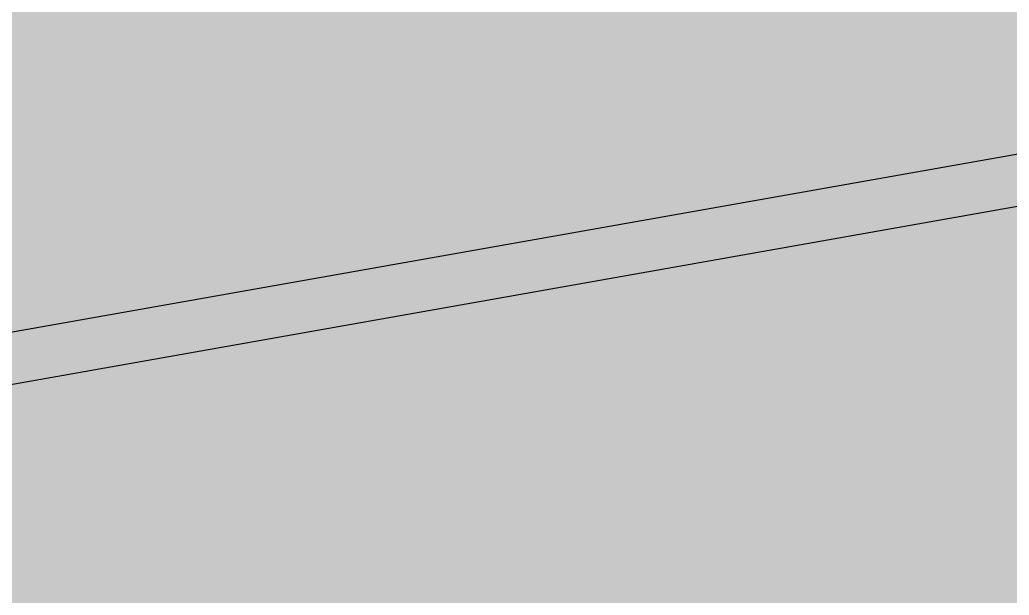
# Model space of a CAD drawing. Header units: millimetres. Extents: x -455656 to 9247092, y 0 to 412358.
# Drawn here: x 75402.32 to 75428.12, y 353958.39 to 353973.42 of the extents above; entities that cross this region are included whole.
import ezdxf
from ezdxf import colors
from ezdxf.entities.mleader import LeaderData, LeaderLine
from ezdxf.enums import TextEntityAlignment as Align
from ezdxf.math import Vec2, Vec3

# ---------------------------------------------------------------- set-up
doc = ezdxf.new("R2018")
doc.units = ezdxf.units.MM
doc.header["$MEASUREMENT"] = 0
doc.layers.get('0').update_dxf_attribs({"color": 250, "lineweight": 9})
doc.layers.add('АР_Названия помещений', color=124, linetype='Continuous', lineweight=5, plot=False)
for name, color, linetype, lineweight in [('АР_Номер помещения', 1, 'Continuous', 25), ('АР_Помещения_площадь', 19, 'Continuous', 9), ('подлога', 250, 'Continuous', 9)]:
    doc.layers.add(name, color=color, linetype=linetype, lineweight=lineweight)
doc.styles.add('ISOCPEUR', font='isocpeur.ttf', dxfattribs={"width": 0.7})
doc.styles.get("Standard").update_dxf_attribs({"font": 'isocpeur.ttf'})

# ---------------------------------------------------------------- blocks, each defined once
blk = doc.blocks.new('*U232')
at = {"color": 7, "style": 'ISOCPEUR', "width": 0.7, "flags": 1}
blk.add_attdef('КАТЕГОРИЯ', (-499.166, -2092.186), '', height=250, dxfattribs=at)
at = {"layer": 'АР_Номер помещения', "color": 7, "style": 'ISOCPEUR', "width": 0.7}
blk.add_attdef('НОМЕР_ПОМЕЩЕНИЯ', text='', height=300, dxfattribs=at).set_placement((1135.237, -4683.519), align=Align.MIDDLE_CENTER)
at = {"layer": 'АР_Помещения_площадь', "color": 7, "lineweight": 30, "width": 0.7, "flags": 104}
blk.add_attdef('ИМЯ_ПОМЕЩЕНИЯ', text='', height=100, dxfattribs=at).set_placement((157.628, 1217.141), align=Align.MIDDLE_CENTER)
at = {"layer": 'АР_Помещения_площадь', "color": 7, "style": 'ISOCPEUR', "width": 0.7}
blk.add_attdef('ПЛОЩАДЬ_ПОМЕЩЕНИЯ', text='', height=200, dxfattribs=at).set_placement((6388.051, -10752.088), align=Align.MIDDLE_RIGHT)
blk = doc.blocks.new('*U228')
at = {"color": 7, "style": 'ISOCPEUR', "width": 0.7, "flags": 1}
blk.add_attdef('КАТЕГОРИЯ', (-499.166, -2092.186), '', height=250, dxfattribs=at)
at = {"layer": 'АР_Номер помещения', "color": 7, "style": 'ISOCPEUR', "width": 0.7}
blk.add_attdef('НОМЕР_ПОМЕЩЕНИЯ', text='', height=300, dxfattribs=at).set_placement((-20232.679, 2600.078), align=Align.MIDDLE_CENTER)
at = {"layer": 'АР_Помещения_площадь', "color": 7, "style": 'ISOCPEUR', "width": 0.7}
blk.add_attdef('ПЛОЩАДЬ_ПОМЕЩЕНИЯ', text='', height=200, dxfattribs=at).set_placement((-20053.458, 1769.683), align=Align.MIDDLE_RIGHT)
at = {"layer": 'АР_Помещения_площадь', "color": 7, "lineweight": 30, "width": 0.7, "flags": 104}
blk.add_attdef('ИМЯ_ПОМЕЩЕНИЯ', text='', height=100, dxfattribs=at).set_placement((157.628, 1217.141), align=Align.MIDDLE_CENTER)
blk = doc.blocks.new('*U229')
at = {"color": 7, "style": 'ISOCPEUR', "width": 0.7, "flags": 1}
blk.add_attdef('КАТЕГОРИЯ', (-499.166, -2092.186), '', height=250, dxfattribs=at)
at = {"layer": 'АР_Номер помещения', "color": 7, "style": 'ISOCPEUR', "width": 0.7}
blk.add_attdef('НОМЕР_ПОМЕЩЕНИЯ', text='', height=300, dxfattribs=at).set_placement((-17103.919, 4164.009), align=Align.MIDDLE_CENTER)
at = {"layer": 'АР_Помещения_площадь', "color": 7, "style": 'ISOCPEUR', "width": 0.7}
blk.add_attdef('ПЛОЩАДЬ_ПОМЕЩЕНИЯ', text='', height=200, dxfattribs=at).set_placement((-15108.805, 2968.381), align=Align.MIDDLE_RIGHT)
at = {"layer": 'АР_Помещения_площадь', "color": 7, "lineweight": 30, "width": 0.7, "flags": 104}
blk.add_attdef('ИМЯ_ПОМЕЩЕНИЯ', text='', height=100, dxfattribs=at).set_placement((157.628, 1217.141), align=Align.MIDDLE_CENTER)
blk = doc.blocks.new('_DotSmall')
at = {"color": 0, "linetype": 'ByBlock', "const_width": 0.5}
blk.add_lwpolyline([(-0.0625, 0, 1), (0.0625, 0, 1)], format="xyb", close=True, dxfattribs=at)

msp = doc.modelspace()

# ---------------------------------------------------------------- linework, layer by layer
at = {"layer": 'подлога', "color": 5, "lineweight": 0, "ltscale": 100, "transparency": 33554687}
msp.add_lwpolyline([(75392.213, 353962.149), (75452.338, 353972.805), (75453.502, 353974.621), (75451.14, 353987.947), (75450.377, 353988.059), (75449.249, 353984.64), (75449.518, 353983.821), (75450.812, 353982.812), (75451.769, 353977.409), (75451.452, 353977.106), (75449.051, 353976.68), (75448.874, 353976.277), (75449.002, 353975.557), (75449.285, 353975.359), (75451.686, 353975.785), (75452.11, 353975.489), (75452.301, 353974.408), (75451.983, 353974.104), (75392.099, 353963.49)], dxfattribs=at)
msp.add_lwpolyline([(75392.213, 353962.149), (75452.338, 353972.805), (75453.502, 353974.621), (75451.14, 353987.947), (75450.377, 353988.059), (75449.249, 353984.64), (75449.518, 353983.821), (75450.812, 353982.812), (75451.769, 353977.409), (75451.452, 353977.106), (75449.051, 353976.68), (75448.874, 353976.277), (75449.002, 353975.557), (75449.285, 353975.359), (75451.686, 353975.785), (75452.11, 353975.489), (75452.301, 353974.408), (75451.983, 353974.104), (75392.099, 353963.49)], dxfattribs=at)
msp.add_lwpolyline([(75392.213, 353962.149), (75452.338, 353972.805), (75453.502, 353974.621), (75451.14, 353987.947), (75450.377, 353988.059), (75449.249, 353984.64), (75449.518, 353983.821), (75450.812, 353982.812), (75451.769, 353977.409), (75451.452, 353977.106), (75449.051, 353976.68), (75448.874, 353976.277), (75449.002, 353975.557), (75449.285, 353975.359), (75451.686, 353975.785), (75452.11, 353975.489), (75452.301, 353974.408), (75451.983, 353974.104), (75392.099, 353963.49)], dxfattribs=at)
msp.add_lwpolyline([(75392.213, 353962.149), (75452.338, 353972.805), (75453.502, 353974.621), (75451.14, 353987.947), (75450.377, 353988.059), (75449.249, 353984.64), (75449.518, 353983.821), (75450.812, 353982.812), (75451.769, 353977.409), (75451.452, 353977.106), (75449.051, 353976.68), (75448.874, 353976.277), (75449.002, 353975.557), (75449.285, 353975.359), (75451.686, 353975.785), (75452.11, 353975.489), (75452.301, 353974.408), (75451.983, 353974.104), (75392.099, 353963.49)], dxfattribs=at)
msp.add_lwpolyline([(75392.213, 353962.149), (75452.338, 353972.805), (75453.502, 353974.621), (75451.14, 353987.947), (75450.377, 353988.059), (75449.249, 353984.64), (75449.518, 353983.821), (75450.812, 353982.812), (75451.769, 353977.409), (75451.452, 353977.106), (75449.051, 353976.68), (75448.874, 353976.277), (75449.002, 353975.557), (75449.285, 353975.359), (75451.686, 353975.785), (75452.11, 353975.489), (75452.301, 353974.408), (75451.983, 353974.104), (75392.099, 353963.49)], dxfattribs=at)
msp.add_lwpolyline([(75392.213, 353962.149), (75452.338, 353972.805), (75453.502, 353974.621), (75451.14, 353987.947), (75450.377, 353988.059), (75449.249, 353984.64), (75449.518, 353983.821), (75450.812, 353982.812), (75451.769, 353977.409), (75451.452, 353977.106), (75449.051, 353976.68), (75448.874, 353976.277), (75449.002, 353975.557), (75449.285, 353975.359), (75451.686, 353975.785), (75452.11, 353975.489), (75452.301, 353974.408), (75451.983, 353974.104), (75392.099, 353963.49)], dxfattribs=at)
msp.add_lwpolyline([(75392.213, 353962.149), (75452.338, 353972.805), (75453.502, 353974.621), (75451.14, 353987.947), (75450.377, 353988.059), (75449.249, 353984.64), (75449.518, 353983.821), (75450.812, 353982.812), (75451.769, 353977.409), (75451.452, 353977.106), (75449.051, 353976.68), (75448.874, 353976.277), (75449.002, 353975.557), (75449.285, 353975.359), (75451.686, 353975.785), (75452.11, 353975.489), (75452.301, 353974.408), (75451.983, 353974.104), (75392.099, 353963.49)], dxfattribs=at)
msp.add_lwpolyline([(75392.213, 353962.149), (75452.338, 353972.805), (75453.502, 353974.621), (75451.14, 353987.947), (75450.377, 353988.059), (75449.249, 353984.64), (75449.518, 353983.821), (75450.812, 353982.812), (75451.769, 353977.409), (75451.452, 353977.106), (75449.051, 353976.68), (75448.874, 353976.277), (75449.002, 353975.557), (75449.285, 353975.359), (75451.686, 353975.785), (75452.11, 353975.489), (75452.301, 353974.408), (75451.983, 353974.104), (75392.099, 353963.49)], dxfattribs=at)
msp.add_lwpolyline([(75392.213, 353962.149), (75452.338, 353972.805), (75453.502, 353974.621), (75451.14, 353987.947), (75450.377, 353988.059), (75449.249, 353984.64), (75449.518, 353983.821), (75450.812, 353982.812), (75451.769, 353977.409), (75451.452, 353977.106), (75449.051, 353976.68), (75448.874, 353976.277), (75449.002, 353975.557), (75449.285, 353975.359), (75451.686, 353975.785), (75452.11, 353975.489), (75452.301, 353974.408), (75451.983, 353974.104), (75392.099, 353963.49)], dxfattribs=at)
msp.add_lwpolyline([(75392.213, 353962.149), (75452.338, 353972.805), (75453.502, 353974.621), (75451.14, 353987.947), (75450.377, 353988.059), (75449.249, 353984.64), (75449.518, 353983.821), (75450.812, 353982.812), (75451.769, 353977.409), (75451.452, 353977.106), (75449.051, 353976.68), (75448.874, 353976.277), (75449.002, 353975.557), (75449.285, 353975.359), (75451.686, 353975.785), (75452.11, 353975.489), (75452.301, 353974.408), (75451.983, 353974.104), (75392.099, 353963.49)], dxfattribs=at)
msp.add_lwpolyline([(75392.213, 353962.149), (75452.338, 353972.805), (75453.502, 353974.621), (75451.14, 353987.947), (75450.377, 353988.059), (75449.249, 353984.64), (75449.518, 353983.821), (75450.812, 353982.812), (75451.769, 353977.409), (75451.452, 353977.106), (75449.051, 353976.68), (75448.874, 353976.277), (75449.002, 353975.557), (75449.285, 353975.359), (75451.686, 353975.785), (75452.11, 353975.489), (75452.301, 353974.408), (75451.983, 353974.104), (75392.099, 353963.49)], dxfattribs=at)
msp.add_lwpolyline([(75392.213, 353962.149), (75452.338, 353972.805), (75453.502, 353974.621), (75451.14, 353987.947), (75450.377, 353988.059), (75449.249, 353984.64), (75449.518, 353983.821), (75450.812, 353982.812), (75451.769, 353977.409), (75451.452, 353977.106), (75449.051, 353976.68), (75448.874, 353976.277), (75449.002, 353975.557), (75449.285, 353975.359), (75451.686, 353975.785), (75452.11, 353975.489), (75452.301, 353974.408), (75451.983, 353974.104), (75392.099, 353963.49)], dxfattribs=at)
msp.add_lwpolyline([(75392.213, 353962.149), (75452.338, 353972.805), (75453.502, 353974.621), (75451.14, 353987.947), (75450.377, 353988.059), (75449.249, 353984.64), (75449.518, 353983.821), (75450.812, 353982.812), (75451.769, 353977.409), (75451.452, 353977.106), (75449.051, 353976.68), (75448.874, 353976.277), (75449.002, 353975.557), (75449.285, 353975.359), (75451.686, 353975.785), (75452.11, 353975.489), (75452.301, 353974.408), (75451.983, 353974.104), (75392.099, 353963.49)], dxfattribs=at)
msp.add_lwpolyline([(75392.213, 353962.149), (75452.338, 353972.805), (75453.502, 353974.621), (75451.14, 353987.947), (75450.377, 353988.059), (75449.249, 353984.64), (75449.518, 353983.821), (75450.812, 353982.812), (75451.769, 353977.409), (75451.452, 353977.106), (75449.051, 353976.68), (75448.874, 353976.277), (75449.002, 353975.557), (75449.285, 353975.359), (75451.686, 353975.785), (75452.11, 353975.489), (75452.301, 353974.408), (75451.983, 353974.104), (75392.099, 353963.49)], dxfattribs=at)
msp.add_lwpolyline([(75392.213, 353962.149), (75452.338, 353972.805), (75453.502, 353974.621), (75451.14, 353987.947), (75450.377, 353988.059), (75449.249, 353984.64), (75449.518, 353983.821), (75450.812, 353982.812), (75451.769, 353977.409), (75451.452, 353977.106), (75449.051, 353976.68), (75448.874, 353976.277), (75449.002, 353975.557), (75449.285, 353975.359), (75451.686, 353975.785), (75452.11, 353975.489), (75452.301, 353974.408), (75451.983, 353974.104), (75392.099, 353963.49)], dxfattribs=at)
msp.add_lwpolyline([(75392.213, 353962.149), (75452.338, 353972.805), (75453.502, 353974.621), (75451.14, 353987.947), (75450.377, 353988.059), (75449.249, 353984.64), (75449.518, 353983.821), (75450.812, 353982.812), (75451.769, 353977.409), (75451.452, 353977.106), (75449.051, 353976.68), (75448.874, 353976.277), (75449.002, 353975.557), (75449.285, 353975.359), (75451.686, 353975.785), (75452.11, 353975.489), (75452.301, 353974.408), (75451.983, 353974.104), (75392.099, 353963.49)], dxfattribs=at)
msp.add_lwpolyline([(75392.213, 353962.149), (75452.338, 353972.805), (75453.502, 353974.621), (75451.14, 353987.947), (75450.377, 353988.059), (75449.249, 353984.64), (75449.518, 353983.821), (75450.812, 353982.812), (75451.769, 353977.409), (75451.452, 353977.106), (75449.051, 353976.68), (75448.874, 353976.277), (75449.002, 353975.557), (75449.285, 353975.359), (75451.686, 353975.785), (75452.11, 353975.489), (75452.301, 353974.408), (75451.983, 353974.104), (75392.099, 353963.49)], dxfattribs=at)
msp.add_lwpolyline([(75392.213, 353962.149), (75452.338, 353972.805), (75453.502, 353974.621), (75451.14, 353987.947), (75450.377, 353988.059), (75449.249, 353984.64), (75449.518, 353983.821), (75450.812, 353982.812), (75451.769, 353977.409), (75451.452, 353977.106), (75449.051, 353976.68), (75448.874, 353976.277), (75449.002, 353975.557), (75449.285, 353975.359), (75451.686, 353975.785), (75452.11, 353975.489), (75452.301, 353974.408), (75451.983, 353974.104), (75392.099, 353963.49)], dxfattribs=at)
msp.add_lwpolyline([(75392.213, 353962.149), (75452.338, 353972.805), (75453.502, 353974.621), (75451.14, 353987.947), (75450.377, 353988.059), (75449.249, 353984.64), (75449.518, 353983.821), (75450.812, 353982.812), (75451.769, 353977.409), (75451.452, 353977.106), (75449.051, 353976.68), (75448.874, 353976.277), (75449.002, 353975.557), (75449.285, 353975.359), (75451.686, 353975.785), (75452.11, 353975.489), (75452.301, 353974.408), (75451.983, 353974.104), (75392.099, 353963.49)], dxfattribs=at)
msp.add_lwpolyline([(75392.213, 353962.149), (75452.338, 353972.805), (75453.502, 353974.621), (75451.14, 353987.947), (75450.377, 353988.059), (75449.249, 353984.64), (75449.518, 353983.821), (75450.812, 353982.812), (75451.769, 353977.409), (75451.452, 353977.106), (75449.051, 353976.68), (75448.874, 353976.277), (75449.002, 353975.557), (75449.285, 353975.359), (75451.686, 353975.785), (75452.11, 353975.489), (75452.301, 353974.408), (75451.983, 353974.104), (75392.099, 353963.49)], dxfattribs=at)
msp.add_lwpolyline([(75392.213, 353962.149), (75452.338, 353972.805), (75453.502, 353974.621), (75451.14, 353987.947), (75450.377, 353988.059), (75449.249, 353984.64), (75449.518, 353983.821), (75450.812, 353982.812), (75451.769, 353977.409), (75451.452, 353977.106), (75449.051, 353976.68), (75448.874, 353976.277), (75449.002, 353975.557), (75449.285, 353975.359), (75451.686, 353975.785), (75452.11, 353975.489), (75452.301, 353974.408), (75451.983, 353974.104), (75392.099, 353963.49)], dxfattribs=at)
msp.add_lwpolyline([(75392.213, 353962.149), (75452.338, 353972.805), (75453.502, 353974.621), (75451.14, 353987.947), (75450.377, 353988.059), (75449.249, 353984.64), (75449.518, 353983.821), (75450.812, 353982.812), (75451.769, 353977.409), (75451.452, 353977.106), (75449.051, 353976.68), (75448.874, 353976.277), (75449.002, 353975.557), (75449.285, 353975.359), (75451.686, 353975.785), (75452.11, 353975.489), (75452.301, 353974.408), (75451.983, 353974.104), (75392.099, 353963.49)], dxfattribs=at)
msp.add_lwpolyline([(75392.213, 353962.149), (75452.338, 353972.805), (75453.502, 353974.621), (75451.14, 353987.947), (75450.377, 353988.059), (75449.249, 353984.64), (75449.518, 353983.821), (75450.812, 353982.812), (75451.769, 353977.409), (75451.452, 353977.106), (75449.051, 353976.68), (75448.874, 353976.277), (75449.002, 353975.557), (75449.285, 353975.359), (75451.686, 353975.785), (75452.11, 353975.489), (75452.301, 353974.408), (75451.983, 353974.104), (75392.099, 353963.49)], dxfattribs=at)
msp.add_lwpolyline([(75392.213, 353962.149), (75452.338, 353972.805), (75453.502, 353974.621), (75451.14, 353987.947), (75450.377, 353988.059), (75449.249, 353984.64), (75449.518, 353983.821), (75450.812, 353982.812), (75451.769, 353977.409), (75451.452, 353977.106), (75449.051, 353976.68), (75448.874, 353976.277), (75449.002, 353975.557), (75449.285, 353975.359), (75451.686, 353975.785), (75452.11, 353975.489), (75452.301, 353974.408), (75451.983, 353974.104), (75392.099, 353963.49)], dxfattribs=at)
msp.add_lwpolyline([(75392.213, 353962.149), (75452.338, 353972.805), (75453.502, 353974.621), (75451.14, 353987.947), (75450.377, 353988.059), (75449.249, 353984.64), (75449.518, 353983.821), (75450.812, 353982.812), (75451.769, 353977.409), (75451.452, 353977.106), (75449.051, 353976.68), (75448.874, 353976.277), (75449.002, 353975.557), (75449.285, 353975.359), (75451.686, 353975.785), (75452.11, 353975.489), (75452.301, 353974.408), (75451.983, 353974.104), (75392.099, 353963.49)], dxfattribs=at)
msp.add_lwpolyline([(75392.213, 353962.149), (75452.338, 353972.805), (75453.502, 353974.621), (75451.14, 353987.947), (75450.377, 353988.059), (75449.249, 353984.64), (75449.518, 353983.821), (75450.812, 353982.812), (75451.769, 353977.409), (75451.452, 353977.106), (75449.051, 353976.68), (75448.874, 353976.277), (75449.002, 353975.557), (75449.285, 353975.359), (75451.686, 353975.785), (75452.11, 353975.489), (75452.301, 353974.408), (75451.983, 353974.104), (75392.099, 353963.49)], dxfattribs=at)
msp.add_lwpolyline([(75392.213, 353962.149), (75452.338, 353972.805), (75453.502, 353974.621), (75451.14, 353987.947), (75450.377, 353988.059), (75449.249, 353984.64), (75449.518, 353983.821), (75450.812, 353982.812), (75451.769, 353977.409), (75451.452, 353977.106), (75449.051, 353976.68), (75448.874, 353976.277), (75449.002, 353975.557), (75449.285, 353975.359), (75451.686, 353975.785), (75452.11, 353975.489), (75452.301, 353974.408), (75451.983, 353974.104), (75392.099, 353963.49)], dxfattribs=at)
msp.add_lwpolyline([(75392.213, 353962.149), (75452.338, 353972.805), (75453.502, 353974.621), (75451.14, 353987.947), (75450.377, 353988.059), (75449.249, 353984.64), (75449.518, 353983.821), (75450.812, 353982.812), (75451.769, 353977.409), (75451.452, 353977.106), (75449.051, 353976.68), (75448.874, 353976.277), (75449.002, 353975.557), (75449.285, 353975.359), (75451.686, 353975.785), (75452.11, 353975.489), (75452.301, 353974.408), (75451.983, 353974.104), (75392.099, 353963.49)], dxfattribs=at)
msp.add_lwpolyline([(75392.213, 353962.149), (75452.338, 353972.805), (75453.502, 353974.621), (75451.14, 353987.947), (75450.377, 353988.059), (75449.249, 353984.64), (75449.518, 353983.821), (75450.812, 353982.812), (75451.769, 353977.409), (75451.452, 353977.106), (75449.051, 353976.68), (75448.874, 353976.277), (75449.002, 353975.557), (75449.285, 353975.359), (75451.686, 353975.785), (75452.11, 353975.489), (75452.301, 353974.408), (75451.983, 353974.104), (75392.099, 353963.49)], dxfattribs=at)
msp.add_lwpolyline([(75392.213, 353962.149), (75452.338, 353972.805), (75453.502, 353974.621), (75451.14, 353987.947), (75450.377, 353988.059), (75449.249, 353984.64), (75449.518, 353983.821), (75450.812, 353982.812), (75451.769, 353977.409), (75451.452, 353977.106), (75449.051, 353976.68), (75448.874, 353976.277), (75449.002, 353975.557), (75449.285, 353975.359), (75451.686, 353975.785), (75452.11, 353975.489), (75452.301, 353974.408), (75451.983, 353974.104), (75392.099, 353963.49)], dxfattribs=at)
msp.add_lwpolyline([(75392.213, 353962.149), (75452.338, 353972.805), (75453.502, 353974.621), (75451.14, 353987.947), (75450.377, 353988.059), (75449.249, 353984.64), (75449.518, 353983.821), (75450.812, 353982.812), (75451.769, 353977.409), (75451.452, 353977.106), (75449.051, 353976.68), (75448.874, 353976.277), (75449.002, 353975.557), (75449.285, 353975.359), (75451.686, 353975.785), (75452.11, 353975.489), (75452.301, 353974.408), (75451.983, 353974.104), (75392.099, 353963.49)], dxfattribs=at)
msp.add_lwpolyline([(75392.213, 353962.149), (75452.338, 353972.805), (75453.502, 353974.621), (75451.14, 353987.947), (75450.377, 353988.059), (75449.249, 353984.64), (75449.518, 353983.821), (75450.812, 353982.812), (75451.769, 353977.409), (75451.452, 353977.106), (75449.051, 353976.68), (75448.874, 353976.277), (75449.002, 353975.557), (75449.285, 353975.359), (75451.686, 353975.785), (75452.11, 353975.489), (75452.301, 353974.408), (75451.983, 353974.104), (75392.099, 353963.49)], dxfattribs=at)
msp.add_lwpolyline([(75392.213, 353962.149), (75452.338, 353972.805), (75453.502, 353974.621), (75451.14, 353987.947), (75450.377, 353988.059), (75449.249, 353984.64), (75449.518, 353983.821), (75450.812, 353982.812), (75451.769, 353977.409), (75451.452, 353977.106), (75449.051, 353976.68), (75448.874, 353976.277), (75449.002, 353975.557), (75449.285, 353975.359), (75451.686, 353975.785), (75452.11, 353975.489), (75452.301, 353974.408), (75451.983, 353974.104), (75392.099, 353963.49)], dxfattribs=at)
msp.add_lwpolyline([(75392.213, 353962.149), (75452.338, 353972.805), (75453.502, 353974.621), (75451.14, 353987.947), (75450.377, 353988.059), (75449.249, 353984.64), (75449.518, 353983.821), (75450.812, 353982.812), (75451.769, 353977.409), (75451.452, 353977.106), (75449.051, 353976.68), (75448.874, 353976.277), (75449.002, 353975.557), (75449.285, 353975.359), (75451.686, 353975.785), (75452.11, 353975.489), (75452.301, 353974.408), (75451.983, 353974.104), (75392.099, 353963.49)], dxfattribs=at)
msp.add_lwpolyline([(75392.213, 353962.149), (75452.338, 353972.805), (75453.502, 353974.621), (75451.14, 353987.947), (75450.377, 353988.059), (75449.249, 353984.64), (75449.518, 353983.821), (75450.812, 353982.812), (75451.769, 353977.409), (75451.452, 353977.106), (75449.051, 353976.68), (75448.874, 353976.277), (75449.002, 353975.557), (75449.285, 353975.359), (75451.686, 353975.785), (75452.11, 353975.489), (75452.301, 353974.408), (75451.983, 353974.104), (75392.099, 353963.49)], dxfattribs=at)
msp.add_lwpolyline([(75392.213, 353962.149), (75452.338, 353972.805), (75453.502, 353974.621), (75451.14, 353987.947), (75450.377, 353988.059), (75449.249, 353984.64), (75449.518, 353983.821), (75450.812, 353982.812), (75451.769, 353977.409), (75451.452, 353977.106), (75449.051, 353976.68), (75448.874, 353976.277), (75449.002, 353975.557), (75449.285, 353975.359), (75451.686, 353975.785), (75452.11, 353975.489), (75452.301, 353974.408), (75451.983, 353974.104), (75392.099, 353963.49)], dxfattribs=at)
msp.add_lwpolyline([(75392.213, 353962.149), (75452.338, 353972.805), (75453.502, 353974.621), (75451.14, 353987.947), (75450.377, 353988.059), (75449.249, 353984.64), (75449.518, 353983.821), (75450.812, 353982.812), (75451.769, 353977.409), (75451.452, 353977.106), (75449.051, 353976.68), (75448.874, 353976.277), (75449.002, 353975.557), (75449.285, 353975.359), (75451.686, 353975.785), (75452.11, 353975.489), (75452.301, 353974.408), (75451.983, 353974.104), (75392.099, 353963.49)], dxfattribs=at)
msp.add_lwpolyline([(75392.213, 353962.149), (75452.338, 353972.805), (75453.502, 353974.621), (75451.14, 353987.947), (75450.377, 353988.059), (75449.249, 353984.64), (75449.518, 353983.821), (75450.812, 353982.812), (75451.769, 353977.409), (75451.452, 353977.106), (75449.051, 353976.68), (75448.874, 353976.277), (75449.002, 353975.557), (75449.285, 353975.359), (75451.686, 353975.785), (75452.11, 353975.489), (75452.301, 353974.408), (75451.983, 353974.104), (75392.099, 353963.49)], dxfattribs=at)
msp.add_lwpolyline([(75392.213, 353962.149), (75452.338, 353972.805), (75453.502, 353974.621), (75451.14, 353987.947), (75450.377, 353988.059), (75449.249, 353984.64), (75449.518, 353983.821), (75450.812, 353982.812), (75451.769, 353977.409), (75451.452, 353977.106), (75449.051, 353976.68), (75448.874, 353976.277), (75449.002, 353975.557), (75449.285, 353975.359), (75451.686, 353975.785), (75452.11, 353975.489), (75452.301, 353974.408), (75451.983, 353974.104), (75392.099, 353963.49)], dxfattribs=at)
msp.add_lwpolyline([(75392.213, 353962.149), (75452.338, 353972.805), (75453.502, 353974.621), (75451.14, 353987.947), (75450.377, 353988.059), (75449.249, 353984.64), (75449.518, 353983.821), (75450.812, 353982.812), (75451.769, 353977.409), (75451.452, 353977.106), (75449.051, 353976.68), (75448.874, 353976.277), (75449.002, 353975.557), (75449.285, 353975.359), (75451.686, 353975.785), (75452.11, 353975.489), (75452.301, 353974.408), (75451.983, 353974.104), (75392.099, 353963.49)], dxfattribs=at)
msp.add_lwpolyline([(75392.213, 353962.149), (75452.338, 353972.805), (75453.502, 353974.621), (75451.14, 353987.947), (75450.377, 353988.059), (75449.249, 353984.64), (75449.518, 353983.821), (75450.812, 353982.812), (75451.769, 353977.409), (75451.452, 353977.106), (75449.051, 353976.68), (75448.874, 353976.277), (75449.002, 353975.557), (75449.285, 353975.359), (75451.686, 353975.785), (75452.11, 353975.489), (75452.301, 353974.408), (75451.983, 353974.104), (75392.099, 353963.49)], dxfattribs=at)
msp.add_lwpolyline([(75392.213, 353962.149), (75452.338, 353972.805), (75453.502, 353974.621), (75451.14, 353987.947), (75450.377, 353988.059), (75449.249, 353984.64), (75449.518, 353983.821), (75450.812, 353982.812), (75451.769, 353977.409), (75451.452, 353977.106), (75449.051, 353976.68), (75448.874, 353976.277), (75449.002, 353975.557), (75449.285, 353975.359), (75451.686, 353975.785), (75452.11, 353975.489), (75452.301, 353974.408), (75451.983, 353974.104), (75392.099, 353963.49)], dxfattribs=at)
msp.add_lwpolyline([(75392.213, 353962.149), (75452.338, 353972.805), (75453.502, 353974.621), (75451.14, 353987.947), (75450.377, 353988.059), (75449.249, 353984.64), (75449.518, 353983.821), (75450.812, 353982.812), (75451.769, 353977.409), (75451.452, 353977.106), (75449.051, 353976.68), (75448.874, 353976.277), (75449.002, 353975.557), (75449.285, 353975.359), (75451.686, 353975.785), (75452.11, 353975.489), (75452.301, 353974.408), (75451.983, 353974.104), (75392.099, 353963.49)], dxfattribs=at)
msp.add_lwpolyline([(75392.213, 353962.149), (75452.338, 353972.805), (75453.502, 353974.621), (75451.14, 353987.947), (75450.377, 353988.059), (75449.249, 353984.64), (75449.518, 353983.821), (75450.812, 353982.812), (75451.769, 353977.409), (75451.452, 353977.106), (75449.051, 353976.68), (75448.874, 353976.277), (75449.002, 353975.557), (75449.285, 353975.359), (75451.686, 353975.785), (75452.11, 353975.489), (75452.301, 353974.408), (75451.983, 353974.104), (75392.099, 353963.49)], dxfattribs=at)
msp.add_lwpolyline([(75392.213, 353962.149), (75452.338, 353972.805), (75453.502, 353974.621), (75451.14, 353987.947), (75450.377, 353988.059), (75449.249, 353984.64), (75449.518, 353983.821), (75450.812, 353982.812), (75451.769, 353977.409), (75451.452, 353977.106), (75449.051, 353976.68), (75448.874, 353976.277), (75449.002, 353975.557), (75449.285, 353975.359), (75451.686, 353975.785), (75452.11, 353975.489), (75452.301, 353974.408), (75451.983, 353974.104), (75392.099, 353963.49)], dxfattribs=at)
msp.add_lwpolyline([(75392.213, 353962.149), (75452.338, 353972.805), (75453.502, 353974.621), (75451.14, 353987.947), (75450.377, 353988.059), (75449.249, 353984.64), (75449.518, 353983.821), (75450.812, 353982.812), (75451.769, 353977.409), (75451.452, 353977.106), (75449.051, 353976.68), (75448.874, 353976.277), (75449.002, 353975.557), (75449.285, 353975.359), (75451.686, 353975.785), (75452.11, 353975.489), (75452.301, 353974.408), (75451.983, 353974.104), (75392.099, 353963.49)], dxfattribs=at)
msp.add_lwpolyline([(75392.213, 353962.149), (75452.338, 353972.805), (75453.502, 353974.621), (75451.14, 353987.947), (75450.377, 353988.059), (75449.249, 353984.64), (75449.518, 353983.821), (75450.812, 353982.812), (75451.769, 353977.409), (75451.452, 353977.106), (75449.051, 353976.68), (75448.874, 353976.277), (75449.002, 353975.557), (75449.285, 353975.359), (75451.686, 353975.785), (75452.11, 353975.489), (75452.301, 353974.408), (75451.983, 353974.104), (75392.099, 353963.49)], dxfattribs=at)
msp.add_lwpolyline([(75392.213, 353962.149), (75452.338, 353972.805), (75453.502, 353974.621), (75451.14, 353987.947), (75450.377, 353988.059), (75449.249, 353984.64), (75449.518, 353983.821), (75450.812, 353982.812), (75451.769, 353977.409), (75451.452, 353977.106), (75449.051, 353976.68), (75448.874, 353976.277), (75449.002, 353975.557), (75449.285, 353975.359), (75451.686, 353975.785), (75452.11, 353975.489), (75452.301, 353974.408), (75451.983, 353974.104), (75392.099, 353963.49)], dxfattribs=at)
msp.add_lwpolyline([(75392.213, 353962.149), (75452.338, 353972.805), (75453.502, 353974.621), (75451.14, 353987.947), (75450.377, 353988.059), (75449.249, 353984.64), (75449.518, 353983.821), (75450.812, 353982.812), (75451.769, 353977.409), (75451.452, 353977.106), (75449.051, 353976.68), (75448.874, 353976.277), (75449.002, 353975.557), (75449.285, 353975.359), (75451.686, 353975.785), (75452.11, 353975.489), (75452.301, 353974.408), (75451.983, 353974.104), (75392.099, 353963.49)], dxfattribs=at)
msp.add_lwpolyline([(75392.213, 353962.149), (75452.338, 353972.805), (75453.502, 353974.621), (75451.14, 353987.947), (75450.377, 353988.059), (75449.249, 353984.64), (75449.518, 353983.821), (75450.812, 353982.812), (75451.769, 353977.409), (75451.452, 353977.106), (75449.051, 353976.68), (75448.874, 353976.277), (75449.002, 353975.557), (75449.285, 353975.359), (75451.686, 353975.785), (75452.11, 353975.489), (75452.301, 353974.408), (75451.983, 353974.104), (75392.099, 353963.49)], dxfattribs=at)
msp.add_lwpolyline([(75392.213, 353962.149), (75452.338, 353972.805), (75453.502, 353974.621), (75451.14, 353987.947), (75450.377, 353988.059), (75449.249, 353984.64), (75449.518, 353983.821), (75450.812, 353982.812), (75451.769, 353977.409), (75451.452, 353977.106), (75449.051, 353976.68), (75448.874, 353976.277), (75449.002, 353975.557), (75449.285, 353975.359), (75451.686, 353975.785), (75452.11, 353975.489), (75452.301, 353974.408), (75451.983, 353974.104), (75392.099, 353963.49)], dxfattribs=at)
msp.add_lwpolyline([(75392.213, 353962.149), (75452.338, 353972.805), (75453.502, 353974.621), (75451.14, 353987.947), (75450.377, 353988.059), (75449.249, 353984.64), (75449.518, 353983.821), (75450.812, 353982.812), (75451.769, 353977.409), (75451.452, 353977.106), (75449.051, 353976.68), (75448.874, 353976.277), (75449.002, 353975.557), (75449.285, 353975.359), (75451.686, 353975.785), (75452.11, 353975.489), (75452.301, 353974.408), (75451.983, 353974.104), (75392.099, 353963.49)], dxfattribs=at)
msp.add_lwpolyline([(75392.213, 353962.149), (75452.338, 353972.805), (75453.502, 353974.621), (75451.14, 353987.947), (75450.377, 353988.059), (75449.249, 353984.64), (75449.518, 353983.821), (75450.812, 353982.812), (75451.769, 353977.409), (75451.452, 353977.106), (75449.051, 353976.68), (75448.874, 353976.277), (75449.002, 353975.557), (75449.285, 353975.359), (75451.686, 353975.785), (75452.11, 353975.489), (75452.301, 353974.408), (75451.983, 353974.104), (75392.099, 353963.49)], dxfattribs=at)
msp.add_lwpolyline([(75392.213, 353962.149), (75452.338, 353972.805), (75453.502, 353974.621), (75451.14, 353987.947), (75450.377, 353988.059), (75449.249, 353984.64), (75449.518, 353983.821), (75450.812, 353982.812), (75451.769, 353977.409), (75451.452, 353977.106), (75449.051, 353976.68), (75448.874, 353976.277), (75449.002, 353975.557), (75449.285, 353975.359), (75451.686, 353975.785), (75452.11, 353975.489), (75452.301, 353974.408), (75451.983, 353974.104), (75392.099, 353963.49)], dxfattribs=at)
msp.add_lwpolyline([(75392.213, 353962.149), (75452.338, 353972.805), (75453.502, 353974.621), (75451.14, 353987.947), (75450.377, 353988.059), (75449.249, 353984.64), (75449.518, 353983.821), (75450.812, 353982.812), (75451.769, 353977.409), (75451.452, 353977.106), (75449.051, 353976.68), (75448.874, 353976.277), (75449.002, 353975.557), (75449.285, 353975.359), (75451.686, 353975.785), (75452.11, 353975.489), (75452.301, 353974.408), (75451.983, 353974.104), (75392.099, 353963.49)], dxfattribs=at)
msp.add_lwpolyline([(75392.213, 353962.149), (75452.338, 353972.805), (75453.502, 353974.621), (75451.14, 353987.947), (75450.377, 353988.059), (75449.249, 353984.64), (75449.518, 353983.821), (75450.812, 353982.812), (75451.769, 353977.409), (75451.452, 353977.106), (75449.051, 353976.68), (75448.874, 353976.277), (75449.002, 353975.557), (75449.285, 353975.359), (75451.686, 353975.785), (75452.11, 353975.489), (75452.301, 353974.408), (75451.983, 353974.104), (75392.099, 353963.49)], dxfattribs=at)
msp.add_lwpolyline([(75392.213, 353962.149), (75452.338, 353972.805), (75453.502, 353974.621), (75451.14, 353987.947), (75450.377, 353988.059), (75449.249, 353984.64), (75449.518, 353983.821), (75450.812, 353982.812), (75451.769, 353977.409), (75451.452, 353977.106), (75449.051, 353976.68), (75448.874, 353976.277), (75449.002, 353975.557), (75449.285, 353975.359), (75451.686, 353975.785), (75452.11, 353975.489), (75452.301, 353974.408), (75451.983, 353974.104), (75392.099, 353963.49)], dxfattribs=at)
msp.add_lwpolyline([(75392.213, 353962.149), (75452.338, 353972.805), (75453.502, 353974.621), (75451.14, 353987.947), (75450.377, 353988.059), (75449.249, 353984.64), (75449.518, 353983.821), (75450.812, 353982.812), (75451.769, 353977.409), (75451.452, 353977.106), (75449.051, 353976.68), (75448.874, 353976.277), (75449.002, 353975.557), (75449.285, 353975.359), (75451.686, 353975.785), (75452.11, 353975.489), (75452.301, 353974.408), (75451.983, 353974.104), (75392.099, 353963.49)], dxfattribs=at)
msp.add_lwpolyline([(75392.213, 353962.149), (75452.338, 353972.805), (75453.502, 353974.621), (75451.14, 353987.947), (75450.377, 353988.059), (75449.249, 353984.64), (75449.518, 353983.821), (75450.812, 353982.812), (75451.769, 353977.409), (75451.452, 353977.106), (75449.051, 353976.68), (75448.874, 353976.277), (75449.002, 353975.557), (75449.285, 353975.359), (75451.686, 353975.785), (75452.11, 353975.489), (75452.301, 353974.408), (75451.983, 353974.104), (75392.099, 353963.49)], dxfattribs=at)
msp.add_lwpolyline([(75392.213, 353962.149), (75452.338, 353972.805), (75453.502, 353974.621), (75451.14, 353987.947), (75450.377, 353988.059), (75449.249, 353984.64), (75449.518, 353983.821), (75450.812, 353982.812), (75451.769, 353977.409), (75451.452, 353977.106), (75449.051, 353976.68), (75448.874, 353976.277), (75449.002, 353975.557), (75449.285, 353975.359), (75451.686, 353975.785), (75452.11, 353975.489), (75452.301, 353974.408), (75451.983, 353974.104), (75392.099, 353963.49)], dxfattribs=at)
msp.add_lwpolyline([(75392.213, 353962.149), (75452.338, 353972.805), (75453.502, 353974.621), (75451.14, 353987.947), (75450.377, 353988.059), (75449.249, 353984.64), (75449.518, 353983.821), (75450.812, 353982.812), (75451.769, 353977.409), (75451.452, 353977.106), (75449.051, 353976.68), (75448.874, 353976.277), (75449.002, 353975.557), (75449.285, 353975.359), (75451.686, 353975.785), (75452.11, 353975.489), (75452.301, 353974.408), (75451.983, 353974.104), (75392.099, 353963.49)], dxfattribs=at)
msp.add_lwpolyline([(75392.213, 353962.149), (75452.338, 353972.805), (75453.502, 353974.621), (75451.14, 353987.947), (75450.377, 353988.059), (75449.249, 353984.64), (75449.518, 353983.821), (75450.812, 353982.812), (75451.769, 353977.409), (75451.452, 353977.106), (75449.051, 353976.68), (75448.874, 353976.277), (75449.002, 353975.557), (75449.285, 353975.359), (75451.686, 353975.785), (75452.11, 353975.489), (75452.301, 353974.408), (75451.983, 353974.104), (75392.099, 353963.49)], dxfattribs=at)
msp.add_lwpolyline([(75392.213, 353962.149), (75452.338, 353972.805), (75453.502, 353974.621), (75451.14, 353987.947), (75450.377, 353988.059), (75449.249, 353984.64), (75449.518, 353983.821), (75450.812, 353982.812), (75451.769, 353977.409), (75451.452, 353977.106), (75449.051, 353976.68), (75448.874, 353976.277), (75449.002, 353975.557), (75449.285, 353975.359), (75451.686, 353975.785), (75452.11, 353975.489), (75452.301, 353974.408), (75451.983, 353974.104), (75392.099, 353963.49)], dxfattribs=at)
msp.add_lwpolyline([(75392.213, 353962.149), (75452.338, 353972.805), (75453.502, 353974.621), (75451.14, 353987.947), (75450.377, 353988.059), (75449.249, 353984.64), (75449.518, 353983.821), (75450.812, 353982.812), (75451.769, 353977.409), (75451.452, 353977.106), (75449.051, 353976.68), (75448.874, 353976.277), (75449.002, 353975.557), (75449.285, 353975.359), (75451.686, 353975.785), (75452.11, 353975.489), (75452.301, 353974.408), (75451.983, 353974.104), (75392.099, 353963.49)], dxfattribs=at)
msp.add_lwpolyline([(75392.213, 353962.149), (75452.338, 353972.805), (75453.502, 353974.621), (75451.14, 353987.947), (75450.377, 353988.059), (75449.249, 353984.64), (75449.518, 353983.821), (75450.812, 353982.812), (75451.769, 353977.409), (75451.452, 353977.106), (75449.051, 353976.68), (75448.874, 353976.277), (75449.002, 353975.557), (75449.285, 353975.359), (75451.686, 353975.785), (75452.11, 353975.489), (75452.301, 353974.408), (75451.983, 353974.104), (75392.099, 353963.49)], dxfattribs=at)
msp.add_lwpolyline([(75392.213, 353962.149), (75452.338, 353972.805), (75453.502, 353974.621), (75451.14, 353987.947), (75450.377, 353988.059), (75449.249, 353984.64), (75449.518, 353983.821), (75450.812, 353982.812), (75451.769, 353977.409), (75451.452, 353977.106), (75449.051, 353976.68), (75448.874, 353976.277), (75449.002, 353975.557), (75449.285, 353975.359), (75451.686, 353975.785), (75452.11, 353975.489), (75452.301, 353974.408), (75451.983, 353974.104), (75392.099, 353963.49)], dxfattribs=at)
msp.add_lwpolyline([(75392.213, 353962.149), (75452.338, 353972.805), (75453.502, 353974.621), (75451.14, 353987.947), (75450.377, 353988.059), (75449.249, 353984.64), (75449.518, 353983.821), (75450.812, 353982.812), (75451.769, 353977.409), (75451.452, 353977.106), (75449.051, 353976.68), (75448.874, 353976.277), (75449.002, 353975.557), (75449.285, 353975.359), (75451.686, 353975.785), (75452.11, 353975.489), (75452.301, 353974.408), (75451.983, 353974.104), (75392.099, 353963.49)], dxfattribs=at)
msp.add_lwpolyline([(75392.213, 353962.149), (75452.338, 353972.805), (75453.502, 353974.621), (75451.14, 353987.947), (75450.377, 353988.059), (75449.249, 353984.64), (75449.518, 353983.821), (75450.812, 353982.812), (75451.769, 353977.409), (75451.452, 353977.106), (75449.051, 353976.68), (75448.874, 353976.277), (75449.002, 353975.557), (75449.285, 353975.359), (75451.686, 353975.785), (75452.11, 353975.489), (75452.301, 353974.408), (75451.983, 353974.104), (75392.099, 353963.49)], dxfattribs=at)
msp.add_lwpolyline([(75392.213, 353962.149), (75452.338, 353972.805), (75453.502, 353974.621), (75451.14, 353987.947), (75450.377, 353988.059), (75449.249, 353984.64), (75449.518, 353983.821), (75450.812, 353982.812), (75451.769, 353977.409), (75451.452, 353977.106), (75449.051, 353976.68), (75448.874, 353976.277), (75449.002, 353975.557), (75449.285, 353975.359), (75451.686, 353975.785), (75452.11, 353975.489), (75452.301, 353974.408), (75451.983, 353974.104), (75392.099, 353963.49)], dxfattribs=at)
msp.add_lwpolyline([(75392.213, 353962.149), (75452.338, 353972.805), (75453.502, 353974.621), (75451.14, 353987.947), (75450.377, 353988.059), (75449.249, 353984.64), (75449.518, 353983.821), (75450.812, 353982.812), (75451.769, 353977.409), (75451.452, 353977.106), (75449.051, 353976.68), (75448.874, 353976.277), (75449.002, 353975.557), (75449.285, 353975.359), (75451.686, 353975.785), (75452.11, 353975.489), (75452.301, 353974.408), (75451.983, 353974.104), (75392.099, 353963.49)], dxfattribs=at)
msp.add_lwpolyline([(75392.213, 353962.149), (75452.338, 353972.805), (75453.502, 353974.621), (75451.14, 353987.947), (75450.377, 353988.059), (75449.249, 353984.64), (75449.518, 353983.821), (75450.812, 353982.812), (75451.769, 353977.409), (75451.452, 353977.106), (75449.051, 353976.68), (75448.874, 353976.277), (75449.002, 353975.557), (75449.285, 353975.359), (75451.686, 353975.785), (75452.11, 353975.489), (75452.301, 353974.408), (75451.983, 353974.104), (75392.099, 353963.49)], dxfattribs=at)
msp.add_lwpolyline([(75392.213, 353962.149), (75452.338, 353972.805), (75453.502, 353974.621), (75451.14, 353987.947), (75450.377, 353988.059), (75449.249, 353984.64), (75449.518, 353983.821), (75450.812, 353982.812), (75451.769, 353977.409), (75451.452, 353977.106), (75449.051, 353976.68), (75448.874, 353976.277), (75449.002, 353975.557), (75449.285, 353975.359), (75451.686, 353975.785), (75452.11, 353975.489), (75452.301, 353974.408), (75451.983, 353974.104), (75392.099, 353963.49)], dxfattribs=at)
msp.add_lwpolyline([(75392.213, 353962.149), (75452.338, 353972.805), (75453.502, 353974.621), (75451.14, 353987.947), (75450.377, 353988.059), (75449.249, 353984.64), (75449.518, 353983.821), (75450.812, 353982.812), (75451.769, 353977.409), (75451.452, 353977.106), (75449.051, 353976.68), (75448.874, 353976.277), (75449.002, 353975.557), (75449.285, 353975.359), (75451.686, 353975.785), (75452.11, 353975.489), (75452.301, 353974.408), (75451.983, 353974.104), (75392.099, 353963.49)], dxfattribs=at)
msp.add_lwpolyline([(75392.213, 353962.149), (75452.338, 353972.805), (75453.502, 353974.621), (75451.14, 353987.947), (75450.377, 353988.059), (75449.249, 353984.64), (75449.518, 353983.821), (75450.812, 353982.812), (75451.769, 353977.409), (75451.452, 353977.106), (75449.051, 353976.68), (75448.874, 353976.277), (75449.002, 353975.557), (75449.285, 353975.359), (75451.686, 353975.785), (75452.11, 353975.489), (75452.301, 353974.408), (75451.983, 353974.104), (75392.099, 353963.49)], dxfattribs=at)
msp.add_lwpolyline([(75392.213, 353962.149), (75452.338, 353972.805), (75453.502, 353974.621), (75451.14, 353987.947), (75450.377, 353988.059), (75449.249, 353984.64), (75449.518, 353983.821), (75450.812, 353982.812), (75451.769, 353977.409), (75451.452, 353977.106), (75449.051, 353976.68), (75448.874, 353976.277), (75449.002, 353975.557), (75449.285, 353975.359), (75451.686, 353975.785), (75452.11, 353975.489), (75452.301, 353974.408), (75451.983, 353974.104), (75392.099, 353963.49)], dxfattribs=at)
msp.add_lwpolyline([(75392.213, 353962.149), (75452.338, 353972.805), (75453.502, 353974.621), (75451.14, 353987.947), (75450.377, 353988.059), (75449.249, 353984.64), (75449.518, 353983.821), (75450.812, 353982.812), (75451.769, 353977.409), (75451.452, 353977.106), (75449.051, 353976.68), (75448.874, 353976.277), (75449.002, 353975.557), (75449.285, 353975.359), (75451.686, 353975.785), (75452.11, 353975.489), (75452.301, 353974.408), (75451.983, 353974.104), (75392.099, 353963.49)], dxfattribs=at)
msp.add_lwpolyline([(75392.213, 353962.149), (75452.338, 353972.805), (75453.502, 353974.621), (75451.14, 353987.947), (75450.377, 353988.059), (75449.249, 353984.64), (75449.518, 353983.821), (75450.812, 353982.812), (75451.769, 353977.409), (75451.452, 353977.106), (75449.051, 353976.68), (75448.874, 353976.277), (75449.002, 353975.557), (75449.285, 353975.359), (75451.686, 353975.785), (75452.11, 353975.489), (75452.301, 353974.408), (75451.983, 353974.104), (75392.099, 353963.49)], dxfattribs=at)
msp.add_lwpolyline([(75392.213, 353962.149), (75452.338, 353972.805), (75453.502, 353974.621), (75451.14, 353987.947), (75450.377, 353988.059), (75449.249, 353984.64), (75449.518, 353983.821), (75450.812, 353982.812), (75451.769, 353977.409), (75451.452, 353977.106), (75449.051, 353976.68), (75448.874, 353976.277), (75449.002, 353975.557), (75449.285, 353975.359), (75451.686, 353975.785), (75452.11, 353975.489), (75452.301, 353974.408), (75451.983, 353974.104), (75392.099, 353963.49)], dxfattribs=at)
msp.add_lwpolyline([(75392.213, 353962.149), (75452.338, 353972.805), (75453.502, 353974.621), (75451.14, 353987.947), (75450.377, 353988.059), (75449.249, 353984.64), (75449.518, 353983.821), (75450.812, 353982.812), (75451.769, 353977.409), (75451.452, 353977.106), (75449.051, 353976.68), (75448.874, 353976.277), (75449.002, 353975.557), (75449.285, 353975.359), (75451.686, 353975.785), (75452.11, 353975.489), (75452.301, 353974.408), (75451.983, 353974.104), (75392.099, 353963.49)], dxfattribs=at)
msp.add_lwpolyline([(75392.213, 353962.149), (75452.338, 353972.805), (75453.502, 353974.621), (75451.14, 353987.947), (75450.377, 353988.059), (75449.249, 353984.64), (75449.518, 353983.821), (75450.812, 353982.812), (75451.769, 353977.409), (75451.452, 353977.106), (75449.051, 353976.68), (75448.874, 353976.277), (75449.002, 353975.557), (75449.285, 353975.359), (75451.686, 353975.785), (75452.11, 353975.489), (75452.301, 353974.408), (75451.983, 353974.104), (75392.099, 353963.49)], dxfattribs=at)
msp.add_lwpolyline([(75392.213, 353962.149), (75452.338, 353972.805), (75453.502, 353974.621), (75451.14, 353987.947), (75450.377, 353988.059), (75449.249, 353984.64), (75449.518, 353983.821), (75450.812, 353982.812), (75451.769, 353977.409), (75451.452, 353977.106), (75449.051, 353976.68), (75448.874, 353976.277), (75449.002, 353975.557), (75449.285, 353975.359), (75451.686, 353975.785), (75452.11, 353975.489), (75452.301, 353974.408), (75451.983, 353974.104), (75392.099, 353963.49)], dxfattribs=at)
msp.add_lwpolyline([(75392.213, 353962.149), (75452.338, 353972.805), (75453.502, 353974.621), (75451.14, 353987.947), (75450.377, 353988.059), (75449.249, 353984.64), (75449.518, 353983.821), (75450.812, 353982.812), (75451.769, 353977.409), (75451.452, 353977.106), (75449.051, 353976.68), (75448.874, 353976.277), (75449.002, 353975.557), (75449.285, 353975.359), (75451.686, 353975.785), (75452.11, 353975.489), (75452.301, 353974.408), (75451.983, 353974.104), (75392.099, 353963.49)], dxfattribs=at)
msp.add_lwpolyline([(75392.213, 353962.149), (75452.338, 353972.805), (75453.502, 353974.621), (75451.14, 353987.947), (75450.377, 353988.059), (75449.249, 353984.64), (75449.518, 353983.821), (75450.812, 353982.812), (75451.769, 353977.409), (75451.452, 353977.106), (75449.051, 353976.68), (75448.874, 353976.277), (75449.002, 353975.557), (75449.285, 353975.359), (75451.686, 353975.785), (75452.11, 353975.489), (75452.301, 353974.408), (75451.983, 353974.104), (75392.099, 353963.49)], dxfattribs=at)
msp.add_lwpolyline([(75392.213, 353962.149), (75452.338, 353972.805), (75453.502, 353974.621), (75451.14, 353987.947), (75450.377, 353988.059), (75449.249, 353984.64), (75449.518, 353983.821), (75450.812, 353982.812), (75451.769, 353977.409), (75451.452, 353977.106), (75449.051, 353976.68), (75448.874, 353976.277), (75449.002, 353975.557), (75449.285, 353975.359), (75451.686, 353975.785), (75452.11, 353975.489), (75452.301, 353974.408), (75451.983, 353974.104), (75392.099, 353963.49)], dxfattribs=at)
msp.add_lwpolyline([(75392.213, 353962.149), (75452.338, 353972.805), (75453.502, 353974.621), (75451.14, 353987.947), (75450.377, 353988.059), (75449.249, 353984.64), (75449.518, 353983.821), (75450.812, 353982.812), (75451.769, 353977.409), (75451.452, 353977.106), (75449.051, 353976.68), (75448.874, 353976.277), (75449.002, 353975.557), (75449.285, 353975.359), (75451.686, 353975.785), (75452.11, 353975.489), (75452.301, 353974.408), (75451.983, 353974.104), (75392.099, 353963.49)], dxfattribs=at)
msp.add_lwpolyline([(75392.213, 353962.149), (75452.338, 353972.805), (75453.502, 353974.621), (75451.14, 353987.947), (75450.377, 353988.059), (75449.249, 353984.64), (75449.518, 353983.821), (75450.812, 353982.812), (75451.769, 353977.409), (75451.452, 353977.106), (75449.051, 353976.68), (75448.874, 353976.277), (75449.002, 353975.557), (75449.285, 353975.359), (75451.686, 353975.785), (75452.11, 353975.489), (75452.301, 353974.408), (75451.983, 353974.104), (75392.099, 353963.49)], dxfattribs=at)
msp.add_lwpolyline([(75392.213, 353962.149), (75452.338, 353972.805), (75453.502, 353974.621), (75451.14, 353987.947), (75450.377, 353988.059), (75449.249, 353984.64), (75449.518, 353983.821), (75450.812, 353982.812), (75451.769, 353977.409), (75451.452, 353977.106), (75449.051, 353976.68), (75448.874, 353976.277), (75449.002, 353975.557), (75449.285, 353975.359), (75451.686, 353975.785), (75452.11, 353975.489), (75452.301, 353974.408), (75451.983, 353974.104), (75392.099, 353963.49)], dxfattribs=at)
msp.add_lwpolyline([(75392.213, 353962.149), (75452.338, 353972.805), (75453.502, 353974.621), (75451.14, 353987.947), (75450.377, 353988.059), (75449.249, 353984.64), (75449.518, 353983.821), (75450.812, 353982.812), (75451.769, 353977.409), (75451.452, 353977.106), (75449.051, 353976.68), (75448.874, 353976.277), (75449.002, 353975.557), (75449.285, 353975.359), (75451.686, 353975.785), (75452.11, 353975.489), (75452.301, 353974.408), (75451.983, 353974.104), (75392.099, 353963.49)], dxfattribs=at)
msp.add_lwpolyline([(75392.213, 353962.149), (75452.338, 353972.805), (75453.502, 353974.621), (75451.14, 353987.947), (75450.377, 353988.059), (75449.249, 353984.64), (75449.518, 353983.821), (75450.812, 353982.812), (75451.769, 353977.409), (75451.452, 353977.106), (75449.051, 353976.68), (75448.874, 353976.277), (75449.002, 353975.557), (75449.285, 353975.359), (75451.686, 353975.785), (75452.11, 353975.489), (75452.301, 353974.408), (75451.983, 353974.104), (75392.099, 353963.49)], dxfattribs=at)
msp.add_lwpolyline([(75392.213, 353962.149), (75452.338, 353972.805), (75453.502, 353974.621), (75451.14, 353987.947), (75450.377, 353988.059), (75449.249, 353984.64), (75449.518, 353983.821), (75450.812, 353982.812), (75451.769, 353977.409), (75451.452, 353977.106), (75449.051, 353976.68), (75448.874, 353976.277), (75449.002, 353975.557), (75449.285, 353975.359), (75451.686, 353975.785), (75452.11, 353975.489), (75452.301, 353974.408), (75451.983, 353974.104), (75392.099, 353963.49)], dxfattribs=at)
msp.add_lwpolyline([(75392.213, 353962.149), (75452.338, 353972.805), (75453.502, 353974.621), (75451.14, 353987.947), (75450.377, 353988.059), (75449.249, 353984.64), (75449.518, 353983.821), (75450.812, 353982.812), (75451.769, 353977.409), (75451.452, 353977.106), (75449.051, 353976.68), (75448.874, 353976.277), (75449.002, 353975.557), (75449.285, 353975.359), (75451.686, 353975.785), (75452.11, 353975.489), (75452.301, 353974.408), (75451.983, 353974.104), (75392.099, 353963.49)], dxfattribs=at)
msp.add_lwpolyline([(75392.213, 353962.149), (75452.338, 353972.805), (75453.502, 353974.621), (75451.14, 353987.947), (75450.377, 353988.059), (75449.249, 353984.64), (75449.518, 353983.821), (75450.812, 353982.812), (75451.769, 353977.409), (75451.452, 353977.106), (75449.051, 353976.68), (75448.874, 353976.277), (75449.002, 353975.557), (75449.285, 353975.359), (75451.686, 353975.785), (75452.11, 353975.489), (75452.301, 353974.408), (75451.983, 353974.104), (75392.099, 353963.49)], dxfattribs=at)
msp.add_lwpolyline([(75392.213, 353962.149), (75452.338, 353972.805), (75453.502, 353974.621), (75451.14, 353987.947), (75450.377, 353988.059), (75449.249, 353984.64), (75449.518, 353983.821), (75450.812, 353982.812), (75451.769, 353977.409), (75451.452, 353977.106), (75449.051, 353976.68), (75448.874, 353976.277), (75449.002, 353975.557), (75449.285, 353975.359), (75451.686, 353975.785), (75452.11, 353975.489), (75452.301, 353974.408), (75451.983, 353974.104), (75392.099, 353963.49)], dxfattribs=at)
msp.add_lwpolyline([(75392.213, 353962.149), (75452.338, 353972.805), (75453.502, 353974.621), (75451.14, 353987.947), (75450.377, 353988.059), (75449.249, 353984.64), (75449.518, 353983.821), (75450.812, 353982.812), (75451.769, 353977.409), (75451.452, 353977.106), (75449.051, 353976.68), (75448.874, 353976.277), (75449.002, 353975.557), (75449.285, 353975.359), (75451.686, 353975.785), (75452.11, 353975.489), (75452.301, 353974.408), (75451.983, 353974.104), (75392.099, 353963.49)], dxfattribs=at)
msp.add_lwpolyline([(75392.213, 353962.149), (75452.338, 353972.805), (75453.502, 353974.621), (75451.14, 353987.947), (75450.377, 353988.059), (75449.249, 353984.64), (75449.518, 353983.821), (75450.812, 353982.812), (75451.769, 353977.409), (75451.452, 353977.106), (75449.051, 353976.68), (75448.874, 353976.277), (75449.002, 353975.557), (75449.285, 353975.359), (75451.686, 353975.785), (75452.11, 353975.489), (75452.301, 353974.408), (75451.983, 353974.104), (75392.099, 353963.49)], dxfattribs=at)
msp.add_lwpolyline([(75392.213, 353962.149), (75452.338, 353972.805), (75453.502, 353974.621), (75451.14, 353987.947), (75450.377, 353988.059), (75449.249, 353984.64), (75449.518, 353983.821), (75450.812, 353982.812), (75451.769, 353977.409), (75451.452, 353977.106), (75449.051, 353976.68), (75448.874, 353976.277), (75449.002, 353975.557), (75449.285, 353975.359), (75451.686, 353975.785), (75452.11, 353975.489), (75452.301, 353974.408), (75451.983, 353974.104), (75392.099, 353963.49)], dxfattribs=at)
msp.add_lwpolyline([(75392.213, 353962.149), (75452.338, 353972.805), (75453.502, 353974.621), (75451.14, 353987.947), (75450.377, 353988.059), (75449.249, 353984.64), (75449.518, 353983.821), (75450.812, 353982.812), (75451.769, 353977.409), (75451.452, 353977.106), (75449.051, 353976.68), (75448.874, 353976.277), (75449.002, 353975.557), (75449.285, 353975.359), (75451.686, 353975.785), (75452.11, 353975.489), (75452.301, 353974.408), (75451.983, 353974.104), (75392.099, 353963.49)], dxfattribs=at)
msp.add_lwpolyline([(75392.213, 353962.149), (75452.338, 353972.805), (75453.502, 353974.621), (75451.14, 353987.947), (75450.377, 353988.059), (75449.249, 353984.64), (75449.518, 353983.821), (75450.812, 353982.812), (75451.769, 353977.409), (75451.452, 353977.106), (75449.051, 353976.68), (75448.874, 353976.277), (75449.002, 353975.557), (75449.285, 353975.359), (75451.686, 353975.785), (75452.11, 353975.489), (75452.301, 353974.408), (75451.983, 353974.104), (75392.099, 353963.49)], dxfattribs=at)
at = {"layer": 'подлога', "lineweight": 18, "ltscale": 100}
msp.add_arc((72770.176, 363142.416), 9778.655, 272.592548, 356.6353914, dxfattribs=at)

# ---------------------------------------------------------------- block references
at = {"layer": 'подлога'}
ref = msp.add_blockref('*U228', (85647.491, 368320.534), dxfattribs=at)
lines = msp.add_mtext('\\W0.8000;Многофункциональный информационный библиотечный центр с зоной для индивидуальных занятий', dxfattribs={"layer": 'АР_Названия помещений', "insert": (65982.135, 368850.012), "char_height": 7190.01537, "width": 926.93997, "attachment_point": 1})
ref.add_attrib('ИМЯ_ПОМЕЩЕНИЯ', '', (65982.135, 368850.012), dxfattribs={"flags": 104}).embed_mtext(lines)
ref = msp.add_blockref('*U229', (90363.191, 363536.307), dxfattribs=at)
lines = msp.add_mtext('\\W0.8000;Санузел для мальчиков (основная и старшая школа)', dxfattribs={"layer": 'АР_Названия помещений', "insert": (74252.543, 366532.422), "char_height": 6252.64767, "width": 926.93997, "attachment_point": 1})
ref.add_attrib('ИМЯ_ПОМЕЩЕНИЯ', '', (74252.543, 366532.422), dxfattribs={"flags": 104}).embed_mtext(lines)
ref = msp.add_blockref('*U232', (55488.154, 365732.942), dxfattribs=at)
lines = msp.add_mtext('\\W0.8000;Универсальное помещение с возможностью организации гимнастического зала (хореография)', dxfattribs={"layer": 'АР_Названия помещений', "insert": (57495.983, 361036.185), "char_height": 10397.47423, "width": 926.93997, "attachment_point": 1})
ref.add_attrib('ИМЯ_ПОМЕЩЕНИЯ', '', (57495.983, 361036.185), dxfattribs={"flags": 104}).embed_mtext(lines)

# ---------------------------------------------------------------- leaders
ml = msp.add_multileader_mtext('Standard', dxfattribs=at)
ml.set_content('+7,050', color=256, style='ISOCPEUR')
ml.set_leader_properties(color=256, linetype='Continuous', lineweight=-1)
ml.set_arrow_properties(name='DOTSMALL')
ml.build(insert=Vec2(0, 0))
ml.multileader.update_dxf_attribs({"has_text_frame": 1, "text_left_attachment_type": 4, "text_right_attachment_type": 4, "dogleg_length": 100, "arrow_head_size": 180})
ctx = ml.context
ctx.base_point, ctx.char_height, ctx.arrow_head_size, ctx.landing_gap_size, ctx.plane_origin = Vec3(87831.496, 376392.5), 250, 180, 50, Vec3(87750.102, 375124.936)
ctx.left_attachment, ctx.right_attachment = 4, 4
notes = []
notes.append((ctx, [(0, (0, 0, 0), (0, 0), (1, 0), 1, [])]))
ctx.mtext.insert, ctx.mtext.width, ctx.mtext.line_spacing_style, ctx.mtext.flow_direction = Vec3(87881.496, 376725.833), 852.69703, 2, 5
ml = msp.add_multileader_mtext('Standard', dxfattribs=at)
ml.set_content('+8,400', color=256, style='ISOCPEUR')
ml.set_leader_properties(color=256, linetype='Continuous', lineweight=-1)
ml.set_arrow_properties(name='DOTSMALL')
ml.build(insert=Vec2(0, 0))
ml.multileader.update_dxf_attribs({"has_text_frame": 1, "text_left_attachment_type": 4, "text_right_attachment_type": 4, "dogleg_length": 100, "arrow_head_size": 180})
ctx = ml.context
ctx.base_point, ctx.char_height, ctx.arrow_head_size, ctx.landing_gap_size, ctx.plane_origin = Vec3(82070.151, 375831.494), 250, 180, 50, Vec3(82613.433, 376634.451)
ctx.left_attachment, ctx.right_attachment = 4, 4
notes.append((ctx, [(0, (0, 0, 0), (0, 0), (1, 0), 1, [])]))
ctx.mtext.insert, ctx.mtext.width, ctx.mtext.line_spacing_style, ctx.mtext.flow_direction = Vec3(82120.151, 376164.827), 852.69703, 2, 5
for ctx, leaders in notes:
    for number, flags, end, landing, length, lines in leaders:
        leader = LeaderData()
        leader.index, (leader.has_last_leader_line, leader.has_dogleg_vector, leader.attachment_direction) = number, flags
        leader.last_leader_point, leader.dogleg_vector, leader.dogleg_length = Vec3(end), Vec3(landing), length
        for number, points, colour, breaks in lines:
            line = LeaderLine()
            line.index, line.vertices, line.color, line.breaks = number, Vec3.list(points), colors.encode_raw_color(colour), breaks
            leader.lines.append(line)
        ctx.leaders.append(leader)

doc.saveas('drawing.dxf')
